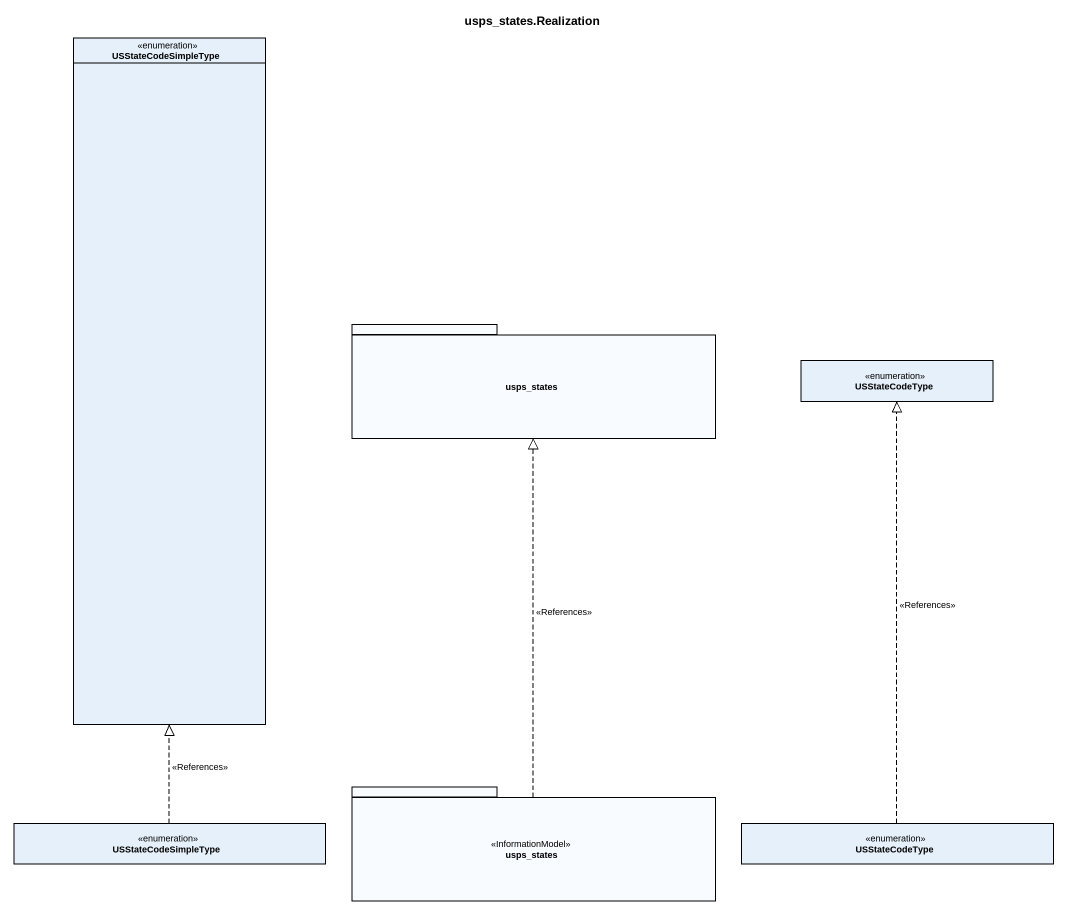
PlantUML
@startuml
title usps_states.Realization
hide circle
hide empty members
enum USStateCodeSimpleType
package usps_states {
}
enum USStateCodeType
package "usps_states" as usps_states_2 <<InformationModel>> {
}
enum "USStateCodeSimpleType" as USStateCodeSimpleType_2
enum "USStateCodeType" as USStateCodeType_2
usps_states_2 .up.|> usps_states : <<References>>
USStateCodeSimpleType_2 .up.|> USStateCodeSimpleType : <<References>>
USStateCodeType_2 .up.|> USStateCodeType : <<References>>
@enduml
